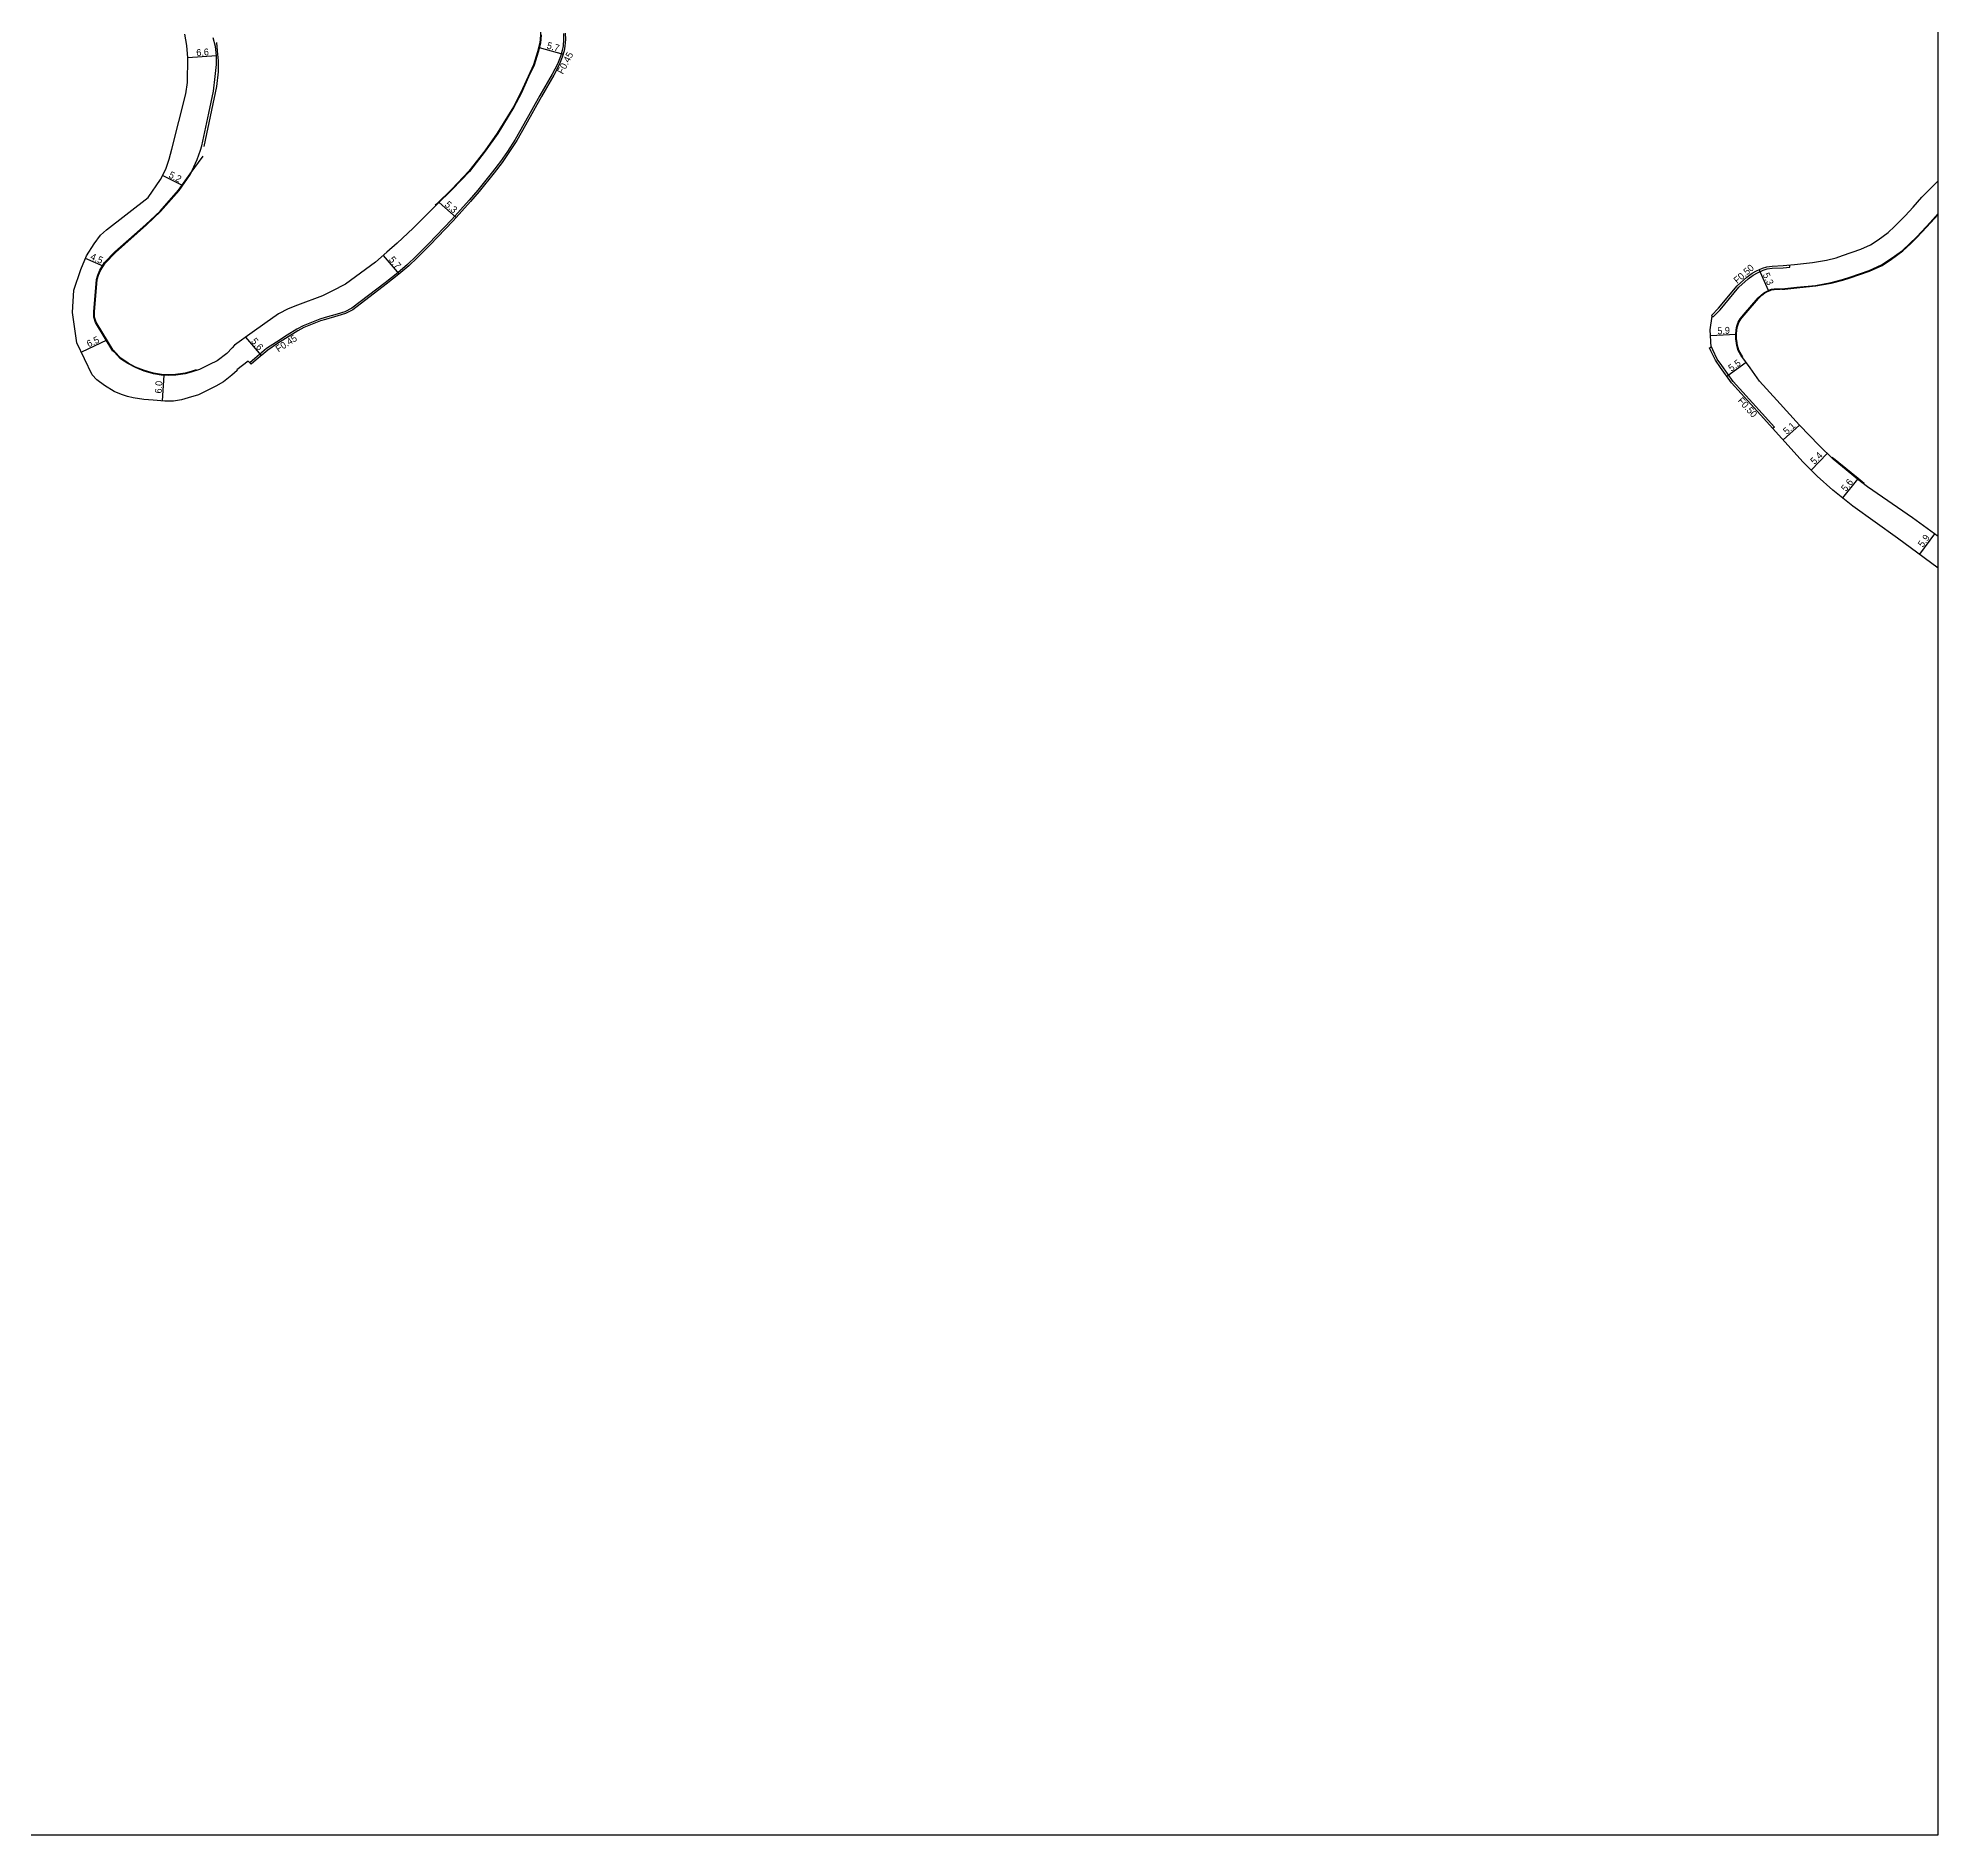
# Model space of a CAD drawing. Header units: metres. Extents: x -28000 to -23998, y -90000 to -87000.
# Drawn here: x -24440.4 to -24000, y -88800 to -88383.4 of the extents above; entities that cross this region are included whole.
import ezdxf

# ---------------------------------------------------------------- set-up
doc = ezdxf.new("R2010")
doc.units = ezdxf.units.M
doc.header["$LTSCALE"] = 2.5
for name, color, linetype in [('側溝・桝', 7, 'Continuous'), ('図郭', 7, 'Continuous'), ('幅員', 7, 'Continuous'), ('歩道・分離帯・安全施設', 7, 'Continuous'), ('道路', 7, 'Continuous')]:
    doc.layers.add(name, color=color, linetype=linetype)
doc.styles.get("Standard").update_dxf_attribs({"font": ''})
doc.styles.get('Standard').set_extended_font_data('@MS PGothic')

msp = doc.modelspace()

# ---------------------------------------------------------------- linework, layer by layer
at = {"layer": '側溝・桝'}
for points in [[(-24318.65, -88382.39), (-24318.6, -88383.77), (-24318.71, -88385.28), (-24318.91, -88386.34), (-24319.3, -88387.74), (-24320.04, -88389.48), (-24321.28, -88391.84), (-24324.12, -88396.8), (-24327.82, -88403.45), (-24329.82, -88406.99), (-24331.63, -88409.78), (-24333.19, -88412.08), (-24335.07, -88414.44), (-24338.51, -88418.73), (-24340.52, -88421.04), (-24344.5, -88425.54), (-24349.91, -88431.15), (-24352.85, -88434.09), (-24354.77, -88435.98), (-24357.04, -88437.88), (-24359.98, -88440.2), (-24367.68, -88446.07), (-24369.34, -88446.89), (-24371.05, -88447.46), (-24373.89, -88448.26), (-24375.12, -88448.63), (-24379, -88450.15), (-24380.45, -88450.92), (-24382.66, -88452.36), (-24385.13, -88453.92), (-24387.44, -88455.42), (-24390.15, -88457.7), (-24391.34, -88458.77)], [(-24052.14, -88448.11), (-24050.52, -88446.42), (-24046.2, -88441.23), (-24043.99, -88439.28), (-24042.83, -88438.39), (-24041.88, -88437.87), (-24040.51, -88437.25), (-24039.61, -88436.98), (-24038.43, -88436.83), (-24035.89, -88436.69), (-24034.36, -88436.53)], [(-24034.36, -88436.53), (-24034.41, -88436.03)], [(-24052.36, -88447.9), (-24052.14, -88448.11)], [(-24052.6, -88455.1), (-24052.5, -88455.07)], [(-24050.12, -88459.38), (-24051.16, -88457.86), (-24052.23, -88455.74), (-24052.5, -88455.07)], [(-24037.91, -88473.66), (-24040.75, -88470.5), (-24047.48, -88463.07), (-24050.12, -88459.38)], [(-24037.91, -88473.66), (-24038.28, -88474)]]:
    msp.add_lwpolyline(points, dxfattribs=at)
at = {"layer": '図郭'}
msp.add_lwpolyline([(-24800, -88800), (-24000, -88800), (-24000, -88200), (-24800, -88200)], close=True, dxfattribs=at)
at = {"layer": '幅員', "flags": 128}
for points in [[(-24324.23, -88385.68), (-24318.71, -88387.21)], [(-24399.09, -88387.58), (-24405.71, -88388.01)], [(-24406.93, -88417.66), (-24411.59, -88415.33)], [(-24347.47, -88421.56), (-24343.51, -88425.06)], [(-24425.31, -88436.31), (-24429.42, -88434.55)], [(-24360.41, -88433.84), (-24356.75, -88438.2)], [(-24039.28, -88441.96), (-24041.47, -88437.14)], [(-24392.32, -88452.81), (-24388.74, -88457.07)], [(-24046.87, -88452.15), (-24052.75, -88452.49)], [(-24424.48, -88453.47), (-24430.37, -88456.25)], [(-24411.23, -88461.63), (-24411.63, -88467.57)], [(-24044.47, -88458.68), (-24048.94, -88461.89)], [(-24032.14, -88473.2), (-24035.93, -88476.61)], [(-24025.66, -88479.73), (-24029.43, -88483.59)], [(-24018.63, -88485.7), (-24022.13, -88490.07)], [(-24000.82, -88498.36), (-24004.29, -88503.13)]]:
    msp.add_lwpolyline(points, dxfattribs=at)
at = {"layer": '歩道・分離帯・安全施設'}
for points in [[(-24327.58, -88359.36), (-24326.36, -88365.72), (-24324.8, -88374.17), (-24324.22, -88377.66), (-24323.92, -88380.66), (-24323.97, -88382.72), (-24324.1, -88384.6), (-24324.64, -88386.68), (-24325.6, -88389.67), (-24326.85, -88392.36), (-24328.56, -88396.24), (-24330.23, -88399.41), (-24333.98, -88405.49), (-24336.88, -88409.59), (-24340.57, -88414.29), (-24344.53, -88418.5), (-24348.1, -88421.95), (-24348.37, -88422.22)], [(-24401.91, -88408.56), (-24400.18, -88400.14), (-24399.02, -88394.69), (-24398.62, -88391.25), (-24398.6, -88388.71), (-24398.81, -88386.43), (-24399.01, -88384.45)], [(-24423.1, -88456.06), (-24427.12, -88449.36), (-24427.5, -88448.18), (-24427.52, -88446.89), (-24426.91, -88439.42), (-24426.58, -88438.4), (-24426.08, -88437.25), (-24424.99, -88435.52), (-24422.61, -88433.02), (-24415.42, -88426.67), (-24412.13, -88423.58), (-24407.83, -88418.68), (-24405.2, -88414.95), (-24402.13, -88410.8)], [(-24036.3, -88441.67), (-24035.49, -88441.63), (-24032.69, -88441.33), (-24028.35, -88440.93), (-24024.73, -88440.28), (-24022.06, -88439.61), (-24020.36, -88439.05), (-24015.88, -88437.48), (-24012.98, -88436.15), (-24010.8, -88434.7), (-24008.12, -88432.79), (-24006.32, -88431.1), (-24004.96, -88429.78), (-24003.64, -88428.41), (-24001.72, -88426.32), (-24000, -88424.34)], [(-24045.26, -88457.32), (-24045.57, -88456.9), (-24046.17, -88455.82), (-24046.51, -88454.72), (-24046.67, -88453.59), (-24046.69, -88453.31), (-24046.72, -88452.15), (-24046.66, -88451.09), (-24046.5, -88450.29), (-24046.19, -88449.37), (-24045.71, -88448.64), (-24044.97, -88447.67), (-24041.61, -88443.81), (-24040.81, -88443.08), (-24040.12, -88442.55), (-24039.66, -88442.3), (-24038.77, -88441.9), (-24038.58, -88441.84), (-24037.99, -88441.76), (-24036.54, -88441.68)], [(-24403.74, -88460.34), (-24404.97, -88460.77), (-24406.36, -88461.17), (-24408.53, -88461.48), (-24410.09, -88461.55), (-24411.84, -88461.44), (-24413.66, -88461.14), (-24415.78, -88460.53), (-24417.8, -88459.71), (-24419.5, -88458.79), (-24421.22, -88457.66), (-24422.7, -88456.14), (-24422.86, -88455.88)], [(-24017.14, -88486.69), (-24018.54, -88485.58), (-24024.2, -88480.95), (-24024.54, -88480.62)]]:
    msp.add_lwpolyline(points, dxfattribs=at)
at = {"layer": '道路'}
for points in [[(-24318.22, -88382.35), (-24318.17, -88383.78), (-24318.29, -88385.33), (-24318.49, -88386.44), (-24318.9, -88387.88), (-24319.66, -88389.66), (-24320.9, -88392.05), (-24323.74, -88397.01), (-24327.44, -88403.66), (-24329.45, -88407.21), (-24331.27, -88410.01), (-24332.85, -88412.34), (-24334.73, -88414.71), (-24338.18, -88419), (-24340.2, -88421.32), (-24344.19, -88425.83), (-24349.6, -88431.45), (-24352.55, -88434.39), (-24354.48, -88436.29), (-24356.77, -88438.21), (-24359.71, -88440.54), (-24367.45, -88446.44), (-24369.18, -88447.29), (-24370.93, -88447.88), (-24373.77, -88448.67), (-24374.98, -88449.04), (-24378.82, -88450.54), (-24380.23, -88451.29), (-24382.42, -88452.73), (-24384.9, -88454.28), (-24387.18, -88455.77), (-24389.86, -88458.02), (-24391.03, -88459.08), (-24391.75, -88458.36), (-24394.37, -88460.4), (-24394.27, -88460.52), (-24395.48, -88461.59), (-24397.44, -88463.12), (-24399.18, -88464.15), (-24403.22, -88466.13), (-24405.6, -88466.88), (-24407.17, -88467.31), (-24408.99, -88467.63), (-24411.02, -88467.61), (-24413.73, -88467.43), (-24415.94, -88467.23), (-24418.34, -88466.87), (-24419.72, -88466.58), (-24421.11, -88466.12), (-24422.82, -88465.35), (-24425.06, -88464.01), (-24426.82, -88462.69), (-24427.88, -88461.53), (-24431.4, -88454.07), (-24431.7, -88452.51), (-24432.44, -88447.04), (-24432.14, -88441.88), (-24430.53, -88437.13), (-24429.17, -88433.96), (-24427.45, -88431.12), (-24425.97, -88429.16), (-24424.58, -88427.95), (-24414.9, -88420.44), (-24412.03, -88416.23), (-24410.84, -88413.85), (-24410.01, -88411.52), (-24409.39, -88409.19), (-24406.13, -88396.36), (-24405.75, -88393.76), (-24405.71, -88388.01), (-24405.94, -88385.15), (-24406.43, -88382.54)], [(-24323.82, -88382.73), (-24323.96, -88384.63), (-24324.5, -88386.72), (-24325.46, -88389.72), (-24326.71, -88392.42), (-24328.43, -88396.31), (-24330.1, -88399.49), (-24333.85, -88405.57), (-24336.76, -88409.68), (-24340.45, -88414.38), (-24344.42, -88418.6), (-24347.99, -88422.06), (-24353.46, -88427.51), (-24357.15, -88431.03), (-24359.59, -88433.11), (-24362.18, -88435.41), (-24369.17, -88440.49), (-24372.33, -88442.14), (-24374.49, -88443.19), (-24380.32, -88445.35), (-24382.41, -88446.19), (-24384.72, -88447.36), (-24387.89, -88449.63), (-24390.77, -88451.69), (-24394.87, -88454.66), (-24395.45, -88455.24), (-24396.63, -88456.55), (-24398.87, -88458.25), (-24400.7, -88459.09), (-24403.03, -88460.25), (-24404.93, -88460.92), (-24406.33, -88461.32), (-24408.51, -88461.63), (-24410.1, -88461.7), (-24411.85, -88461.59), (-24413.69, -88461.28), (-24415.83, -88460.68), (-24417.87, -88459.84), (-24419.58, -88458.91), (-24421.32, -88457.78), (-24422.82, -88456.23), (-24426.99, -88449.3), (-24427.35, -88448.16), (-24427.37, -88446.9), (-24426.76, -88439.44), (-24426.44, -88438.45), (-24425.95, -88437.32), (-24424.88, -88435.62), (-24422.5, -88433.13), (-24415.32, -88426.78), (-24412.02, -88423.68), (-24407.71, -88418.78), (-24405.07, -88415.03), (-24403.53, -88411.64), (-24402.75, -88409.43), (-24402.45, -88408.41), (-24400.8, -88400.83), (-24399.78, -88395.74), (-24399.36, -88392.35), (-24399.09, -88389.61), (-24399.09, -88387.58), (-24399.3, -88385.42), (-24399.87, -88383.39)], [(-24000, -88506.36), (-24003.17, -88503.94), (-24009.4, -88499.41), (-24019.76, -88491.97), (-24024.36, -88488.28), (-24028, -88484.99), (-24031.28, -88481.79), (-24041.12, -88470.83), (-24047.87, -88463.39), (-24050.41, -88459.84), (-24051.59, -88458.11), (-24052.69, -88455.95), (-24052.95, -88455.28), (-24052.6, -88455.1), (-24052.83, -88451.12), (-24052.36, -88447.9), (-24052.48, -88447.74), (-24050.89, -88446.09), (-24046.56, -88440.88), (-24044.31, -88438.89), (-24043.1, -88437.98), (-24042.11, -88437.43), (-24040.69, -88436.78), (-24039.71, -88436.49), (-24038.48, -88436.33), (-24035.93, -88436.19), (-24033.23, -88435.91), (-24029.08, -88435.52), (-24025.88, -88434.95), (-24023.57, -88434.37), (-24022.11, -88433.89), (-24017.92, -88432.43), (-24015.64, -88431.37), (-24013.89, -88430.21), (-24011.58, -88428.56), (-24010.08, -88427.16), (-24008.82, -88425.93), (-24007.61, -88424.68), (-24005.78, -88422.69), (-24003.72, -88420.31), (-24000.31, -88416.91), (-24000, -88416.59)], [(-24000, -88499.02), (-24000.82, -88498.36), (-24005.92, -88494.64), (-24016.37, -88487.5), (-24018.63, -88485.7), (-24024.3, -88481.06), (-24027.51, -88477.92), (-24032.14, -88473.2), (-24037.34, -88467.42), (-24041.35, -88462.99), (-24043.58, -88459.93), (-24045.69, -88456.98), (-24046.31, -88455.88), (-24046.66, -88454.75), (-24046.81, -88453.61), (-24046.84, -88453.32), (-24046.87, -88452.15), (-24046.81, -88451.07), (-24046.65, -88450.25), (-24046.32, -88449.3), (-24045.84, -88448.56), (-24045.08, -88447.58), (-24041.72, -88443.71), (-24040.9, -88442.96), (-24040.2, -88442.43), (-24039.73, -88442.17), (-24038.83, -88441.76), (-24038.61, -88441.69), (-24038, -88441.62), (-24035.5, -88441.48), (-24032.71, -88441.18), (-24028.37, -88440.78), (-24024.77, -88440.13), (-24022.1, -88439.46), (-24020.41, -88438.91), (-24015.93, -88437.34), (-24013.06, -88436.02), (-24010.88, -88434.58), (-24008.22, -88432.67), (-24006.42, -88431), (-24005.06, -88429.67), (-24003.75, -88428.31), (-24001.83, -88426.22), (-24000, -88424.11)]]:
    msp.add_lwpolyline(points, dxfattribs=at)

# ---------------------------------------------------------------- texts
at = {"layer": '側溝・桝'}
for s, rotation, p in [('F0.45', 62.434, (-24318.77, -88391.96)), ('F0.50', 41.413, (-24046.51, -88440.5)), ('F0.45', 33.0702, (-24384.7, -88456.36)), ('F0.50', 312.1648, (-24046.54, -88467.61))]:
    msp.add_text(s, height=1.6, rotation=rotation, dxfattribs=at).set_placement(p)
at = {"layer": '幅員'}
for s, rotation, p in [('6.6', 3.7296, (-24403.69, -88387.63)), ('5.7', 344.5032, (-24322.62, -88385.86)), ('5.2', 333.4264, (-24410.29, -88415.7)), ('5.3', 318.5264, (-24346.29, -88422.27)), ('4.5', 336.7898, (-24428.46, -88434.69)), ('5.7', 310.0451, (-24359.21, -88434.89)), ('5.3', 294.4105, (-24040.67, -88438.28)), ('6.5', 25.2472, (-24428.69, -88455.18)), ('5.6', 310.0207, (-24391.16, -88453.8)), ('5.9', 3.265, (-24051.1, -88452.14)), ('5.5', 35.6256, (-24047.9, -88460.83)), ('6.0', 86.2327, (-24411.77, -88465.88)), ('5.1', 41.9331, (-24035.04, -88475.47)), ('5.4', 45.7058, (-24028.64, -88482.42)), ('5.6', 51.3356, (-24021.37, -88488.72)), ('5.9', 53.8958, (-24003.51, -88501.63))]:
    msp.add_text(s, height=1.6, rotation=rotation, dxfattribs=at).set_placement(p)

doc.saveas('drawing.dxf')
